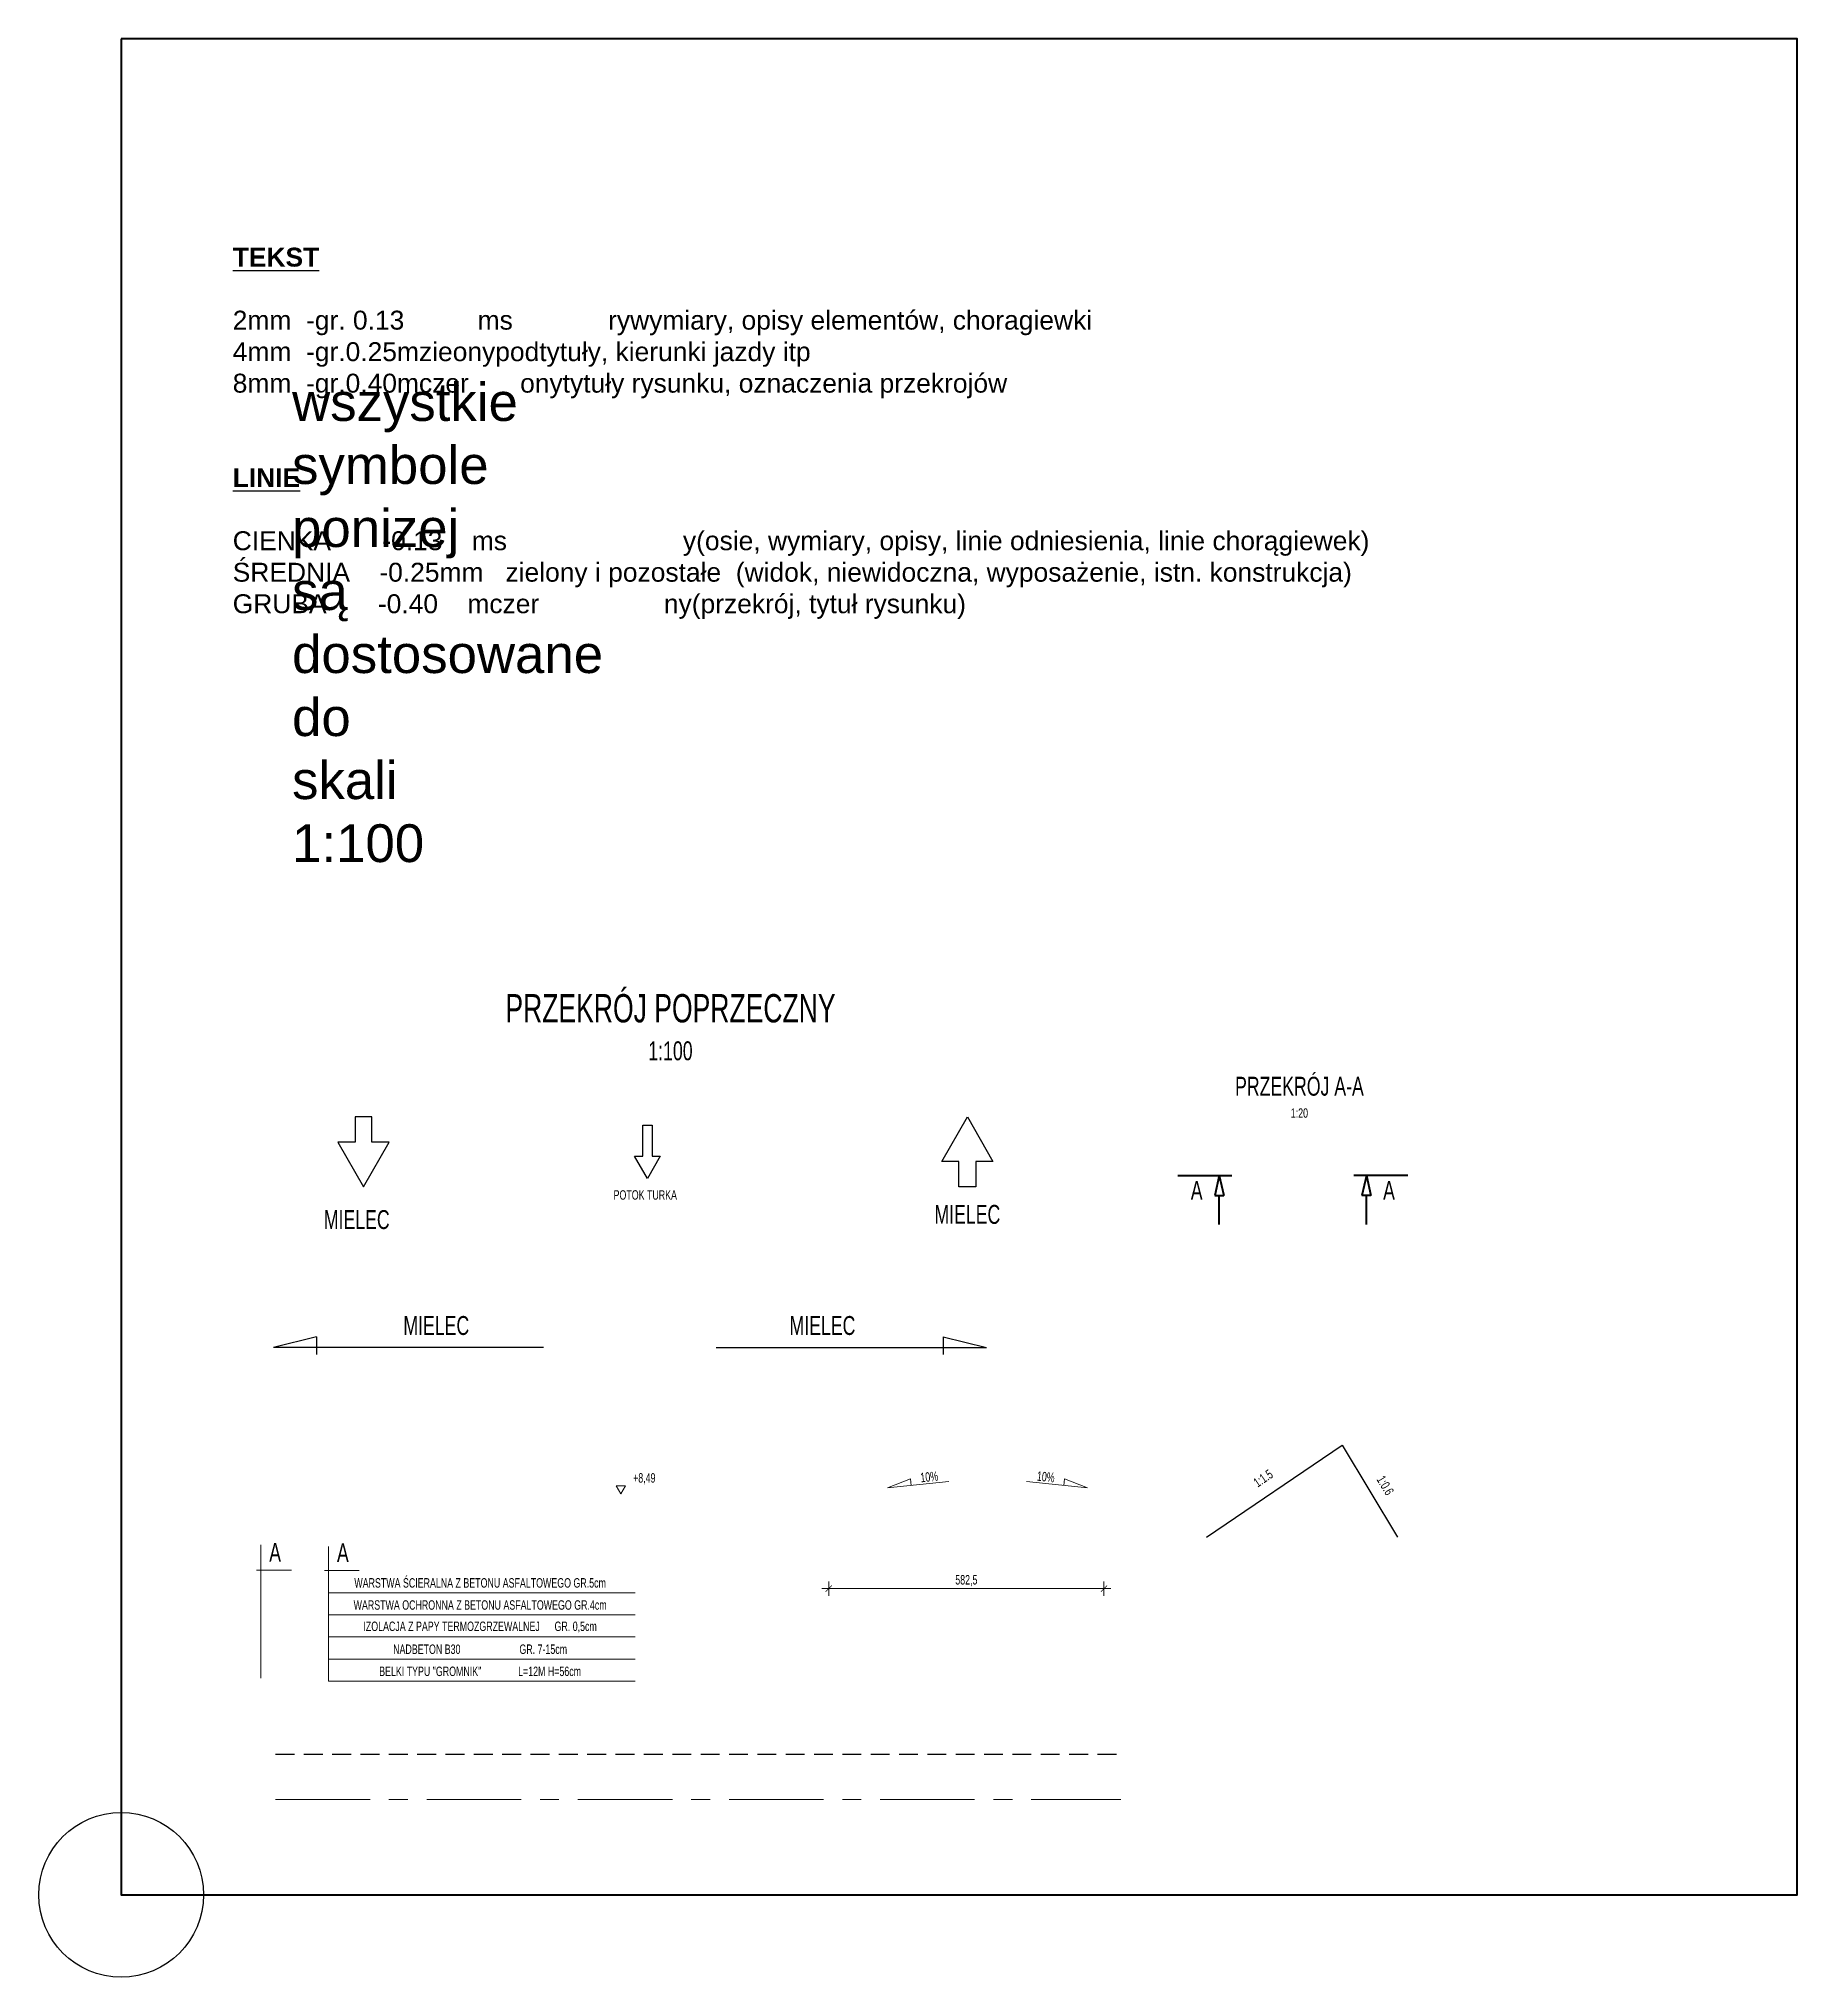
# Model space of a CAD drawing. Header units: millimetres. Extents: x -1744 to 35485, y -1744 to 39277.
import ezdxf
from ezdxf.enums import TextEntityAlignment as Align

# ---------------------------------------------------------------- set-up
doc = ezdxf.new("R2010")
doc.units = ezdxf.units.MM
doc.header["$LTSCALE"] = 800
doc.linetypes.add('CENTERX2', pattern=[4, 2.5, -0.5, 0.5, -0.5])
doc.linetypes.add('DASHED', pattern=[0.75, 0.5, -0.25])
for name, color, linetype, lineweight in [('niewidoczna', 4, 'DASHED', 25), ('osie', 2, 'CENTERX2', 13), ('przekrój', 1, 'Continuous', 40), ('widok', 3, 'Continuous', 25), ('wymiary', 253, 'Continuous', 13), ('wyposazenie', 6, 'Continuous', 25)]:
    doc.layers.add(name, color=color, linetype=linetype, lineweight=lineweight)
doc.styles.add('0.7', font='CDMSIMPL.shx', dxfattribs={"width": 0.7, "bigfont": 'CDMBIGPL.shx'})
doc.styles.add('tabelka', font='ARIAL.TTF')
doc.dimstyles.new('1do100', dxfattribs={"dimscale": 100, "dimtxt": 2, "dimasz": 1.5, "dimexe": 1.5, "dimexo": 1, "dimgap": 0.5, "dimtad": 1, "dimdec": 1, "dimlfac": 0.1, "dimrnd": 0.5, "dimzin": 12, "dimtxsty": '0.7', "dimblk": 'znacznik', "dimcen": 2, "dimdle": 1.5, "dimse1": 1, "dimse2": 1, "dimclrd": 256, "dimclre": 9, "dimclrt": 2, "dimadec": 1, "dimazin": 2, "dimtfac": 1, "dimtdec": 1, "dimtix": 1, "dimtmove": 2, "dimatfit": 3, "dimldrblk": 'strzalka linii odniesienia', "dimfxl": 0, "dimtvp": 1, "dimtolj": 1, "dimtzin": 0, "dimlwd": -1, "dimlwe": 25, "dimarcsym": 0})
doc.dimstyles.new('1do100$6', dxfattribs={"dimscale": 100, "dimtxt": 2, "dimasz": 1.5, "dimexe": 1.5, "dimexo": 1, "dimgap": 2, "dimtad": 1, "dimlfac": 0.001, "dimrnd": 0.001, "dimzin": 1, "dimtxsty": '0.7', "dimblk": 'znacznik', "dimcen": 2, "dimdle": 1.5, "dimse1": 1, "dimse2": 1, "dimclrd": 256, "dimclre": 9, "dimclrt": 2, "dimadec": 1, "dimazin": 2, "dimtfac": 1, "dimtix": 1, "dimtmove": 2, "dimatfit": 3, "dimldrblk": 'strzalka linii odniesienia', "dimfxl": 0, "dimtvp": 1, "dimtolj": 1, "dimtzin": 0, "dimlwd": -1, "dimlwe": 25, "dimarcsym": 0})

# ---------------------------------------------------------------- blocks, each defined once
blk = doc.blocks.new('tytul glowny')
at = {"insert": (0, 0), "char_height": 400, "width": 10997.21, "attachment_point": 5, "style": '0.7'}
blk.add_mtext('{\\H1.5x;PRZEKRÓJ POPRZECZNY\\H1.333x;\\P}1:100', dxfattribs=at)
blk = doc.blocks.new('znacznik')
for p, q in [((-1, 0), (1, 0)), ((0, 1), (0, -1))]:
    blk.add_line(p, q)
at = {"const_width": 0.1}
blk.add_lwpolyline([(0.44, 0.44), (-0.44, -0.44)], dxfattribs=at)
blk = doc.blocks.new('*D7')
at = {"layer": 'Defpoints', "color": 0}
for p in [(14982, 7428), (20806, 7183), (20806, 6479)]:
    blk.add_point(p, dxfattribs=at)
at = {"layer": 'wymiary'}
blk.add_line((15132, 6479), (20656, 6479), dxfattribs=at)
at = {"layer": 'wymiary', "xscale": 150, "yscale": 150, "zscale": 150, "rotation": 180}
blk.add_blockref('znacznik', (14982, 6479), dxfattribs=at)
at = {"layer": 'wymiary', "xscale": 150, "yscale": 150, "zscale": 150}
blk.add_blockref('znacznik', (20806, 6479), dxfattribs=at)
at = {"layer": 'wymiary', "color": 2, "insert": (17894, 6648), "char_height": 200, "attachment_point": 5, "style": '0.7'}
blk.add_mtext('\\A1;582,5', dxfattribs=at)
blk = doc.blocks.new('strzalka linii odniesienia')
at = {"layer": 'wymiary'}
blk.add_solid([(-2, 0.33), (0, 0), (-2, -0.33)], dxfattribs=at)
blk = doc.blocks.new('kierunek jazdy')
at = {"layer": 'widok'}
for p, q in [((-2520, 229), (-3434, 0)), ((2287, 0), (-3434, 0)), ((-2520, 229), (-2520, -145))]:
    blk.add_line(p, q, dxfattribs=at)
blk = doc.blocks.new('opis preta w widoku')
at = {"layer": 'wymiary'}
blk.add_lwpolyline([(18, 0), (0, 0)], dxfattribs=at)
blk.add_circle((20, 0), 2.5, dxfattribs=at)
at = {"layer": 'wymiary', "color": 2, "style": '0.7', "width": 0.7}
for tag, p in [('SREDNICA_PRETA', (3, 2)), ('DLUGOSC_PRETA', (11, 2))]:
    blk.add_attdef(tag, text='', height=2, dxfattribs=at).set_placement(p, align=Align.MIDDLE_CENTER)
at = {"layer": 'wymiary', "color": 1, "style": 'tabelka'}
blk.add_attdef('NUMER_PRETA', text='', height=2, dxfattribs=at).set_placement((20, 0), align=Align.MIDDLE_CENTER)
blk = doc.blocks.new('*D11')
at = {"layer": 'Defpoints', "color": 0}
for p in [(10579, 8485), (10579, 8485), (0, 0)]:
    blk.add_point(p, dxfattribs=at)
at = {"layer": 'wymiary', "color": 2, "insert": (11076, 8804), "char_height": 200, "attachment_point": 5, "style": '0.7'}
blk.add_mtext('\\A1;+8,49', dxfattribs=at)
blk = doc.blocks.new('kota')
blk.add_lwpolyline([(0, 0), (100, 173), (-100, 173), (0, 0)])
blk = doc.blocks.new('spadek w lewo')
blk.add_lwpolyline([(400, -140), (-900, -140), (-400, 0), (-400, -140)])

msp = doc.modelspace()

# ---------------------------------------------------------------- linework, layer by layer
msp.add_circle((0, 0), 1744.111)
at = {"layer": 'niewidoczna'}
msp.add_line((3269.539, 2975.866), (21168.039, 2975.866), dxfattribs=at)
at = {"layer": 'osie'}
msp.add_line((3269.539, 2018.866), (21168.039, 2018.866), dxfattribs=at)
at = {"layer": 'przekrój'}
for p, q in [((22373.151, 15218.887), (23514.371, 15218.887)), ((23249.309, 15218.887), (23155.221, 14801.012)), ((23249.309, 15218.887), (23343.396, 14801.012)), ((27239.016, 15218.887), (26097.796, 15218.887)), ((26362.858, 15218.887), (26268.771, 14801.012)), ((26362.858, 15218.887), (26456.946, 14801.012)), ((23155.221, 14801.012), (23343.396, 14801.012)), ((23249.309, 14182.571), (23249.309, 14801.012)), ((26456.946, 14801.012), (26268.771, 14801.012)), ((26362.858, 14182.571), (26362.858, 14801.012))]:
    msp.add_line(p, q, dxfattribs=at)
msp.add_lwpolyline([(0, 39276.996), (0, 0), (35485.009, 0), (35485.009, 39276.996)], close=True, dxfattribs=at)
at = {"layer": 'widok'}
for points in [[(5133.638, 16466.052), (4956.504, 16466.052), (4956.504, 15928.936), (4590.808, 15928.936), (5133.638, 14980.412), (5676.468, 15928.936), (5310.772, 15928.936), (5310.772, 16466.052), (5133.638, 16466.052), (5133.638, 16466.052)], [(17914.94, 14980.412), (17737.806, 14980.412), (17737.806, 15517.528), (17372.11, 15517.528), (17914.94, 16466.052), (18457.77, 15517.528), (18092.074, 15517.528), (18092.074, 14980.412), (17914.94, 14980.412), (17914.94, 14980.412)], [(11142.039, 16287.501), (11242.034, 16287.501), (11242.034, 15632.128), (11413.454, 15632.128), (11142.039, 15157.866), (10870.624, 15632.128), (11042.044, 15632.128), (11042.044, 16287.501), (11142.039, 16287.501), (11142.039, 16287.501)], [(22980.092, 7570.049), (25846.969, 9518.247), (27019.96, 7570.049)]]:
    msp.add_lwpolyline(points, dxfattribs=at)
at = {"layer": 'wymiary'}
for p, q in [((2958.161, 7408.421), (2958.161, 4584.228)), ((2868.188, 6867.914), (3604.859, 6867.914)), ((4301.99, 6861.162), (5038.661, 6861.162))]:
    msp.add_line(p, q, dxfattribs=at)
for points in [[(4391.963, 7371.246), (4391.963, 4522.043), (10884.539, 4522.043)], [(4391.963, 6033.338), (4391.963, 6393.338), (10884.539, 6393.338)], [(4391.963, 5565.514), (4391.963, 5925.514), (10884.539, 5925.514)], [(4391.963, 5097.69), (4391.963, 5457.69), (10884.539, 5457.69)], [(4391.963, 4629.866), (4391.963, 4989.866), (10884.539, 4989.866)]]:
    msp.add_lwpolyline(points, dxfattribs=at)

# ---------------------------------------------------------------- block references
msp.add_blockref('strzalka linii odniesienia', (0, 0))
msp.add_blockref('opis preta w widoku', (0, 0)).add_auto_attribs({'NUMER_PRETA': '1', 'SREDNICA_PRETA': '1', 'DLUGOSC_PRETA': '1'})
at = {"layer": 'przekrój'}
msp.add_blockref('tytul glowny', (11630.26, 18358.076), dxfattribs=at)
at = {"layer": 'wymiary', "color": 0}
msp.add_blockref('kota', (10579.443, 8484.702), dxfattribs=at)
at = {"layer": 'wymiary', "rotation": 5.710593137478901}
msp.add_blockref('spadek w lewo', (17108.179, 8844.232), dxfattribs=at)
at = {"layer": 'wymiary', "xscale": -1, "rotation": 354.2894068625134}
msp.add_blockref('spadek w lewo', (19576.873, 8844.232), dxfattribs=at)
at = {"layer": 'wyposazenie'}
msp.add_blockref('kierunek jazdy', (6658.293, 11579.697), dxfattribs=at)
at = {"layer": 'wyposazenie', "xscale": -1}
msp.add_blockref('kierunek jazdy', (14883.854, 11579.697), dxfattribs=at)

# ---------------------------------------------------------------- texts
at = {"layer": 'przekrój', "char_height": 400, "attachment_point": 5, "style": '0.7'}
for s, insert, width in [('PRZEKRÓJ A-A\\P{\\H0.5x;1:20}', (24945.613, 16876.025), 3609.81874), ('A', (22770.162, 14907.185), 602.96468), ('A', (26842.005, 14907.185), 602.96468)]:
    msp.add_mtext(s, dxfattribs=dict(at, insert=insert, width=width))
at = {"layer": 'widok'}
for s, insert, char_height, width, attachment_point, style in [('{\\fArial|b1|i0|c238|p34;\\LTEKST\\P}\\P2mm  -gr. 0.13          ms             rywymiary, opisy elementów, choragiewki\\P4mm  -gr.0.25mzieonypodtytuły, kierunki jazdy itp\\P8mm  -gr.0.40mczer       onytytuły rysunku, oznaczenia przekrojów\\P\\P\\P{\\fArial|b1|i0|c238|p34;\\LLINIE\\P\\P}CIENKA       -0.13    ms                        y(osie, wymiary, opisy, linie odniesienia, linie chorągiewek) \\PŚREDNIA    -0.25mm   zielony i pozostałe  (widok, niewidoczna, wyposażenie, istn. konstrukcja) \\PGRUBA       -0.40    mczer                 ny(przekrój, tytuł rysunku)', (2362.183, 34856.014), 400, 44738.67418, 1, 'tabelka'), ('POTOK TURKA', (11096.302, 14808.947), 200, 4423.5, 5, '0.7'), ('MIELEC', (4988.039, 14285.866), 400, 4423.5, 5, '0.7'), ('MIELEC', (17915.539, 14396.366), 400, 4423.5, 5, '0.7'), ('MIELEC', (6672.285, 12044.866), 400, 4423.5, 5, '0.7'), ('MIELEC', (14847.534, 12044.866), 400, 4423.5, 5, '0.7'), ('A', (3259.949, 7246.591), 400, 468.5, 5, '0.7'), ('A', (4693.751, 7239.838), 400, 468.5, 5, '0.7')]:
    msp.add_mtext(s, dxfattribs=dict(at, insert=insert, char_height=char_height, width=width, attachment_point=attachment_point, style=style))
at = {"layer": 'wymiary', "color": 2, "insert": (3618.987, 21842.897), "char_height": 800, "width": 40, "attachment_point": 7, "style": 'tabelka'}
msp.add_mtext('wszystkie symbole ponizej są dostosowane do skali 1:100', dxfattribs=at)
at = {"layer": 'wymiary', "char_height": 200, "attachment_point": 5, "style": '0.7'}
for s, insert, rotation in [('10%', (17108.179, 8844.232), 5.7105931), ('10%', (19576.873, 8844.232), 354.2894069), ('1:1.5', (24178.396, 8813.541), 34.1982271), ('1:0.6', (26762.453, 8663.294), 301.0517157)]:
    msp.add_mtext(s, dxfattribs=dict(at, insert=insert, rotation=rotation))
at = {"layer": 'wymiary', "char_height": 200, "width": 6400, "attachment_point": 5, "style": '0.7'}
for s, insert in [('WARSTWA ŚCIERALNA Z BETONU ASFALTOWEGO GR.5cm', (7600, 6599.338)), ('WARSTWA OCHRONNA Z BETONU ASFALTOWEGO GR.4cm', (7600, 6131.514)), ('IZOLACJA Z PAPY TERMOZGRZEWALNEJ      GR. 0,5cm', (7600, 5663.69)), ('NADBETON B30                        GR. 7-15cm', (7600, 5195.866)), ('BELKI TYPU "GROMNIK"               L=12M H=56cm', (7600, 4728.043))]:
    msp.add_mtext(s, dxfattribs=dict(at, insert=insert))

# ---------------------------------------------------------------- dimensions: what is measured, and where the dimension line sits
at = {"layer": 'wymiary', "color": 0}
dim = msp.add_ordinate_dim(feature_location=(10579.443, 8484.702), offset=(0, 0), dtype=0, origin=(0, 0), dimstyle='1do100$6', override={"dimpost": '+<>'}, dxfattribs=at)
dim.commit()
dim.dimension.update_dxf_attribs({"geometry": '*D11', "text_midpoint": (11076.109, 8803.749)})
at = {"layer": 'wymiary'}
dim = msp.add_linear_dim(base=(20805.862, 6478.565), p1=(14982.412, 7428.253), p2=(20805.862, 7183.172), dimstyle='1do100', dxfattribs=at)
dim.commit()
dim.dimension.update_dxf_attribs({"geometry": '*D7', "text_midpoint": (17894.137, 6647.613)})

doc.saveas('drawing.dxf')
